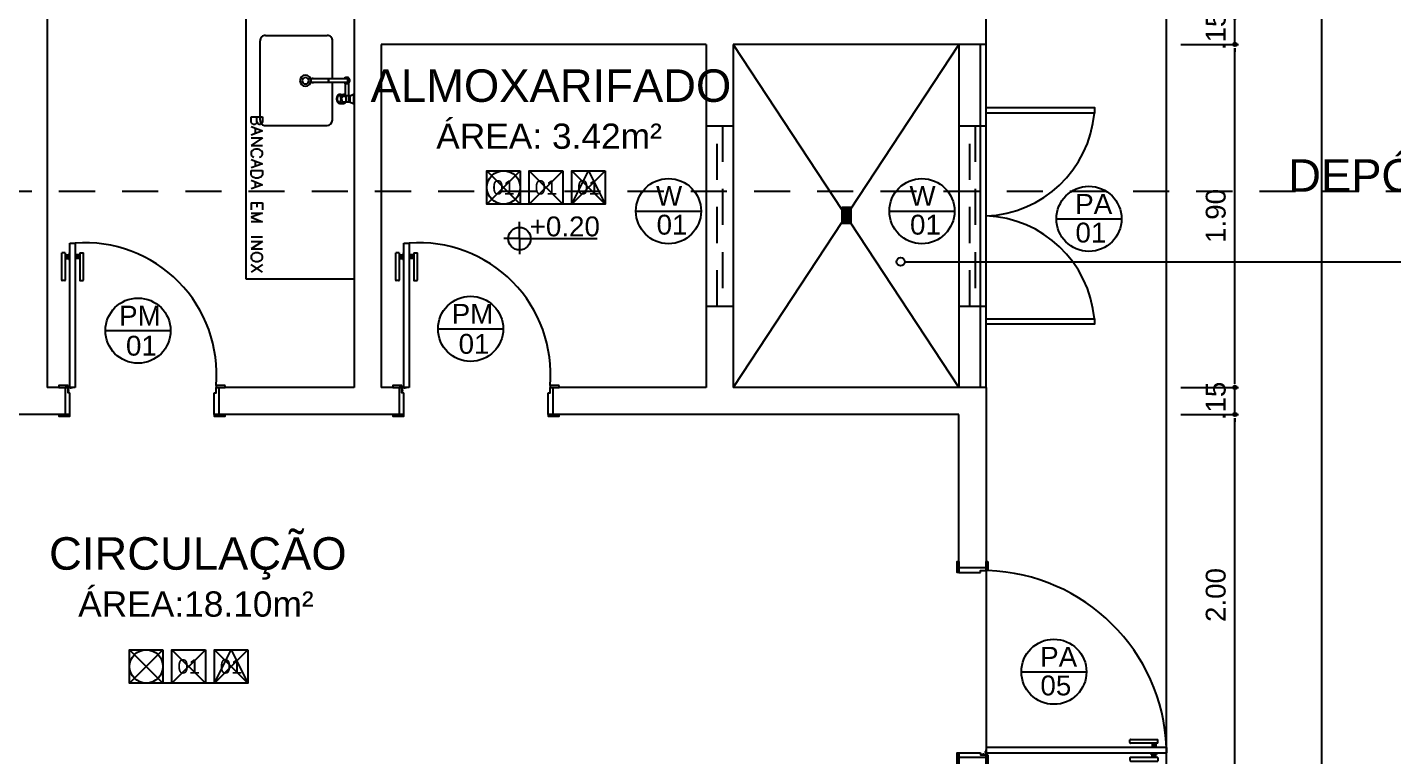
# Model space of a CAD drawing. Header units: millimetres. Extents: x 2125 to 3408, y 1171 to 1686.
# Drawn here: x 2456.1 to 2463.66, y 1448.91 to 1452.95 of the extents above; entities that cross this region are included whole.
import ezdxf
from ezdxf.enums import TextEntityAlignment as Align

# ---------------------------------------------------------------- set-up
doc = ezdxf.new("R2010")
doc.units = ezdxf.units.MM
doc.linetypes.add('CONTORNO_QUADRO_T', pattern=[0.35, 0.2, -0.15])
for name, color, linetype in [('APCOZ', 7, 'Continuous'), ('APCOZ-I', 251, 'Continuous'), ('at_Entity', 7, 'Continuous'), ('CALÇADA', 252, 'Continuous'), ('cotas', 7, 'Continuous'), ('ESQUADRIA', 3, 'Continuous'), ('ESQUADRIAS', 7, 'Continuous'), ('Esquadrias portas', 7, 'Continuous'), ('Esquadrias_Portas', 2, 'Continuous'), ('JANELA2', 1, 'Continuous'), ('Layout_Equipamentos', 7, 'Continuous'), ('linha de corte', 1, 'Continuous'), ('PAREDE', 4, 'Continuous'), ('soleira piso', 7, 'Continuous'), ('TEXTO01', 7, 'Continuous'), ('TEXTO02', 3, 'Continuous'), ('TEXTO03', 2, 'Continuous'), ('TEXTO_ESP_FORRO', 62, 'Continuous'), ('TEXTO_ESP_PAREDES', 10, 'Continuous'), ('TEXTO_ESP_PISO', 150, 'Continuous'), ('VIDRO', 7, 'Continuous')]:
    doc.layers.add(name, color=color, linetype=linetype)
doc.styles.add('ARIAL', font='sanss___.ttf')
doc.styles.add('ROMANS', font='arial.ttf')
doc.styles.add('TEXTO1', font='swissko.ttf', dxfattribs={"width": 0.6, "height": 0.1})
doc.dimstyles.new('ESCALA75', dxfattribs={"dimtxt": 0.11, "dimasz": 0.02, "dimexe": 0.02, "dimexo": 0.04, "dimgap": 0.05, "dimtad": 1, "dimzin": 4, "dimdsep": 46, "dimtxsty": 'ROMANS', "dimblk1": 'PPC', "dimblk2": 'PPC', "dimsah": 1, "dimcen": 0.02, "dimclrd": 7, "dimclre": 7, "dimclrt": 3, "dimazin": 1, "dimtfac": 1, "dimtix": 1, "dimtmove": 0, "dimatfit": 3, "dimldrblk": 'PPC', "dimfxl": 0, "dimtolj": 1, "dimtzin": 12, "dimarcsym": 0})

# ---------------------------------------------------------------- blocks, each defined once
blk = doc.blocks.new('P80_02')
at = {"layer": 'ESQUADRIAS', "color": 2}
for p, q in [((0.025, 0.075), (0.025, 0.875)), ((0.025, 0.875), (0.055, 0.875)), ((0.055, 0.875), (0.055, 0.075)), ((0.055, 0.075), (0.025, 0.075))]:
    blk.add_line(p, q, dxfattribs=at)
at = {"layer": 'ESQUADRIAS', "color": 3, "linetype": 'Continuous'}
for p, q in [((-0.02, 0.6698), (-0.02, 0.8215)), ((0, 0.8215), (0, 0.6698)), ((0.023, 0.78), (0.023, 0.82)), ((0.057, 0.78), (0.057, 0.82)), ((0.08, 0.8215), (0.08, 0.6698)), ((0.1, 0.6698), (0.1, 0.8215)), ((-0.0035, 0.6668), (-0.0175, 0.6668)), ((0.0835, 0.6668), (0.0975, 0.6668))]:
    blk.add_line(p, q, dxfattribs=at)
at = {"layer": 'ESQUADRIAS', "color": 3}
for p, q in [((0, 0.8215), (-0.02, 0.8215)), ((0, 0.81), (0.023, 0.81)), ((0, 0.8), (0.023, 0.8)), ((0, 0.79), (0.023, 0.79)), ((0.023, 0.82), (0.025, 0.82)), ((0.023, 0.78), (0.025, 0.78)), ((0.057, 0.82), (0.055, 0.82)), ((0.057, 0.78), (0.055, 0.78)), ((0.08, 0.81), (0.057, 0.81)), ((0.08, 0.8), (0.057, 0.8)), ((0.08, 0.79), (0.057, 0.79)), ((0.08, 0.8215), (0.1, 0.8215))]:
    blk.add_line(p, q, dxfattribs=at)
at = {"layer": 'ESQUADRIAS'}
for p, q in [((0.0165, 0.0585), (0.0165, 0.0615)), ((0.0315, 0.0735), (0.0285, 0.0735))]:
    blk.add_line(p, q, dxfattribs=at)
at = {"layer": 'ESQUADRIAS', "color": 3}
for points in [[(0.015, 0.085), (-0.035, 0.085), (-0.035, 0.075), (0.015, 0.075)], [(0.885, 0.085), (0.835, 0.085), (0.835, 0.075), (0.885, 0.075)], [(0.025, -0.075), (0, -0.075), (-0.035, -0.075), (-0.035, -0.085), (0.025, -0.085)], [(0.885, -0.075), (0.825, -0.075), (0.825, -0.085), (0.885, -0.085)]]:
    blk.add_lwpolyline(points, close=True, dxfattribs=at)
at = {"layer": 'ESQUADRIAS', "color": 2}
for points in [[(0.025, 0.045), (0.015, 0.045), (0.015, 0.075), (0, 0.075), (0, -0.075), (0.025, -0.075)], [(0.825, 0.045), (0.835, 0.045), (0.835, 0.075), (0.85, 0.075), (0.85, -0.075), (0.825, -0.075)]]:
    blk.add_lwpolyline(points, close=True, dxfattribs=at)
at = {"layer": 'ESQUADRIAS', "color": 1}
for points in [[(0.016, 0.0705, -0.236068), (0.015, 0.0725), (0.015, 0.07), (0.015, 0.05), (0.016, 0.05)], [(0.0195, 0.074, 0.236068), (0.0175, 0.075), (0.02, 0.075), (0.04, 0.075), (0.04, 0.074)]]:
    blk.add_lwpolyline(points, format="xyb", close=True, dxfattribs=at)
at = {"layer": 'ESQUADRIAS'}
for points in [[(0.0173, 0.0625), (0.0165, 0.0615), (0.016, 0.0615)], [(0.0173, 0.0575), (0.0165, 0.0585), (0.016, 0.0585)], [(0.0173, 0.0596), (0.0175, 0.0596), (0.0175, 0.0575), (0.0173, 0.0575), (0.0173, 0.0625), (0.0175, 0.0625), (0.0175, 0.0604), (0.0173, 0.0604)], [(0.0275, 0.0727), (0.0285, 0.0735), (0.0285, 0.074)], [(0.0304, 0.0727), (0.0304, 0.0725), (0.0325, 0.0725), (0.0325, 0.0727), (0.0275, 0.0727), (0.0275, 0.0725), (0.0296, 0.0725), (0.0296, 0.0727)], [(0.0325, 0.0727), (0.0315, 0.0735), (0.0315, 0.074)]]:
    blk.add_lwpolyline(points, dxfattribs=at)
at = {"layer": 'ESQUADRIAS', "color": 1}
blk.add_circle((0.0175, 0.0725), 0.0025, dxfattribs=at)
at = {"layer": 'ESQUADRIAS'}
blk.add_arc((0.1085, 0.1477), 0.7292, 355.06362, 94.20651, dxfattribs=at)
at = {"layer": 'ESQUADRIAS', "color": 3, "linetype": 'Continuous'}
for centre, start, end in [((-0.017, 0.6698), 180, 260.53768), ((-0.003, 0.6698), 260.53768, 360), ((0.083, 0.6698), 180, 279.46232), ((0.097, 0.6698), 279.46232, 0)]:
    blk.add_arc(centre, 0.003, start, end, dxfattribs=at)
blk = doc.blocks.new('new block2')
at = {"layer": 'ESQUADRIAS', "color": 2}
for p, q in [((-0.09, 1.16), (-0.09, 0.16)), ((-0.09, 1.16), (-0.06, 1.16)), ((-0.06, 0.16), (-0.06, 1.16)), ((-0.09, 0.16), (-0.06, 0.16))]:
    blk.add_line(p, q, dxfattribs=at)
at = {"layer": 'ESQUADRIAS', "color": 3, "linetype": 'Continuous'}
for p, q in [((-0.135, 0.9598), (-0.135, 1.1115)), ((-0.115, 1.1115), (-0.115, 0.9598)), ((-0.092, 1.07), (-0.092, 1.11)), ((-0.058, 1.07), (-0.058, 1.11)), ((-0.035, 1.1115), (-0.035, 0.9598)), ((-0.015, 0.9598), (-0.015, 1.1115)), ((-0.1185, 0.9568), (-0.1325, 0.9568)), ((-0.0315, 0.9568), (-0.0175, 0.9568))]:
    blk.add_line(p, q, dxfattribs=at)
at = {"layer": 'ESQUADRIAS', "color": 3}
for p, q in [((-0.115, 1.1115), (-0.135, 1.1115)), ((-0.115, 1.1), (-0.092, 1.1)), ((-0.115, 1.09), (-0.092, 1.09)), ((-0.115, 1.08), (-0.092, 1.08)), ((-0.092, 1.11), (-0.09, 1.11)), ((-0.092, 1.07), (-0.09, 1.07)), ((-0.058, 1.11), (-0.06, 1.11)), ((-0.058, 1.07), (-0.06, 1.07)), ((-0.035, 1.1), (-0.058, 1.1)), ((-0.035, 1.09), (-0.058, 1.09)), ((-0.035, 1.08), (-0.058, 1.08)), ((-0.035, 1.1115), (-0.015, 1.1115))]:
    blk.add_line(p, q, dxfattribs=at)
at = {"layer": 'ESQUADRIAS'}
for p, q in [((-0.0665, 0.1585), (-0.0635, 0.1585)), ((-0.0515, 0.1435), (-0.0515, 0.1465))]:
    blk.add_line(p, q, dxfattribs=at)
at = {"layer": 'ESQUADRIAS', "color": 3}
for points in [[(-1.12, 0.17), (-1.07, 0.17), (-1.07, 0.16), (-1.12, 0.16)], [(-0.05, 0.17), (0, 0.17), (0, 0.16), (-0.05, 0.16)], [(-1.12, 0.01), (-1.06, 0.01), (-1.06, 0), (-1.12, 0)], [(-0.06, 0.01), (-0.035, 0.01), (0, 0.01), (0, 0), (-0.06, 0)]]:
    blk.add_lwpolyline(points, close=True, dxfattribs=at)
at = {"layer": 'ESQUADRIAS', "color": 2}
for points in [[(-1.06, 0.13), (-1.07, 0.13), (-1.07, 0.16), (-1.085, 0.16), (-1.085, 0.01), (-1.06, 0.01)], [(-0.06, 0.13), (-0.05, 0.13), (-0.05, 0.16), (-0.035, 0.16), (-0.035, 0.01), (-0.06, 0.01)]]:
    blk.add_lwpolyline(points, close=True, dxfattribs=at)
at = {"layer": 'ESQUADRIAS', "color": 1}
for points in [[(-0.0545, 0.159, -0.236068), (-0.0525, 0.16), (-0.055, 0.16), (-0.075, 0.16), (-0.075, 0.159)], [(-0.051, 0.1555, 0.236068), (-0.05, 0.1575), (-0.05, 0.155), (-0.05, 0.135), (-0.051, 0.135)]]:
    blk.add_lwpolyline(points, format="xyb", close=True, dxfattribs=at)
at = {"layer": 'ESQUADRIAS'}
for points in [[(-0.0675, 0.1577), (-0.0665, 0.1585), (-0.0665, 0.159)], [(-0.0654, 0.1577), (-0.0654, 0.1575), (-0.0675, 0.1575), (-0.0675, 0.1577), (-0.0625, 0.1577), (-0.0625, 0.1575), (-0.0646, 0.1575), (-0.0646, 0.1577)], [(-0.0625, 0.1577), (-0.0635, 0.1585), (-0.0635, 0.159)], [(-0.0523, 0.1446), (-0.0525, 0.1446), (-0.0525, 0.1425), (-0.0523, 0.1425), (-0.0523, 0.1475), (-0.0525, 0.1475), (-0.0525, 0.1454), (-0.0523, 0.1454)], [(-0.0523, 0.1475), (-0.0515, 0.1465), (-0.051, 0.1465)], [(-0.0523, 0.1425), (-0.0515, 0.1435), (-0.051, 0.1435)]]:
    blk.add_lwpolyline(points, dxfattribs=at)
at = {"layer": 'ESQUADRIAS', "color": 1}
blk.add_circle((-0.0525, 0.1575), 0.0025, dxfattribs=at)
at = {"layer": 'ESQUADRIAS', "color": 3, "linetype": 'Continuous'}
for centre, start, end in [((-0.132, 0.9598), 180, 260.53768), ((-0.118, 0.9598), 260.53768, 360), ((-0.032, 0.9598), 180, 279.46232), ((-0.018, 0.9598), 279.46232, 0)]:
    blk.add_arc(centre, 0.003, start, end, dxfattribs=at)
at = {"layer": 'Esquadrias portas'}
blk.add_arc((-0.0469, 0.1373), 1.0236, 92.41211, 178.17437, dxfattribs=at)
blk = doc.blocks.new('new block20')
at = {"layer": 'at_Entity', "color": 0}
for p, q in [((0.0265, 0.0476), (-0.0243, 0.0476)), ((-0.0243, 0.0476), (-0.0243, -0.0391)), ((0.0265, 0.0391), (-0.0243, 0.0391)), ((0.0265, 0.0307), (-0.0243, 0.0307)), ((0.0265, 0.0201), (-0.0243, 0.0201)), ((0.0265, 0.0095), (-0.0243, 0.0095)), ((0.0265, 0.0011), (-0.0243, 0.0011)), ((0.0265, 0.0476), (0.0265, -0.0391)), ((0.0265, -0.0095), (-0.0243, -0.0095)), ((0.0265, -0.0201), (-0.0243, -0.0201)), ((0.0265, -0.0307), (-0.0243, -0.0307)), ((-0.0243, -0.0391), (0.0265, -0.0391))]:
    blk.add_line(p, q, dxfattribs=at)
blk = doc.blocks.new('Esp_Pis_Par_For_Esc100')
at = {"layer": 'DEFPOINTS'}
for p, q in [((0, 0.37), (0.37, 0)), ((0.37, 0.37), (0, 0)), ((0.47, 0.37), (0.84, 0)), ((0.84, 0.37), (0.47, 0)), ((0.94, 0.37), (1.31, 0)), ((1.31, 0.37), (0.94, 0)), ((0.47, 0), (0.37, 0)), ((0.94, 0), (0.84, 0))]:
    blk.add_line(p, q, dxfattribs=at)
for points in [[(0.37, 0.37), (0.37, 0), (0, 0), (0, 0.37)], [(1.31, 0.37), (1.31, 0), (0.94, 0), (0.94, 0.37)]]:
    blk.add_lwpolyline(points, close=True, dxfattribs=at)
at = {"layer": 'TEXTO_ESP_FORRO'}
blk.add_lwpolyline([(0.94, 0), (1.125, 0.37), (1.31, 0)], close=True, dxfattribs=at)
at = {"layer": 'TEXTO_ESP_PAREDES'}
blk.add_lwpolyline([(0.84, 0.37), (0.84, 0), (0.47, 0), (0.47, 0.37)], close=True, dxfattribs=at)
at = {"layer": 'TEXTO_ESP_PISO'}
blk.add_circle((0.185, 0.185), 0.185, dxfattribs=at)
at = {"layer": 'TEXTO_ESP_FORRO', "color": 3, "linetype": 'ByBlock', "style": 'ARIAL', "text_generation_flag": 6}
blk.add_attdef('FOR', text='', height=0.16, rotation=180, dxfattribs=at).set_placement((1.125, 0.185), align=Align.MIDDLE_CENTER)
at = {"layer": 'TEXTO_ESP_PAREDES', "color": 3, "linetype": 'ByBlock', "ltscale": 0.0001, "style": 'ARIAL', "text_generation_flag": 6}
blk.add_attdef('PAR', text='', height=0.16, rotation=180, dxfattribs=at).set_placement((0.655, 0.185), align=Align.MIDDLE_CENTER)
at = {"layer": 'TEXTO_ESP_PISO', "color": 3, "linetype": 'ByBlock', "style": 'ARIAL', "text_generation_flag": 6}
blk.add_attdef('PIS', text='', height=0.16, rotation=180, dxfattribs=at).set_placement((0.185, 0.185), align=Align.MIDDLE_CENTER)
blk = doc.blocks.new('PPC')
at = {"color": 2}
blk.add_circle((0, 0), 0.5, dxfattribs=at)
blk = doc.blocks.new('*D946')
at = {"layer": 'cotas', "color": 7, "lineweight": -2, "transparency": 16777216}
for p, q in [((2462.4869, 1450.8006), (2462.8069, 1450.8006)), ((2462.7869, 1448.8206), (2462.7869, 1450.7806)), ((2462.4869, 1448.8006), (2462.8069, 1448.8006))]:
    blk.add_line(p, q, dxfattribs=at)
at = {"layer": 'DEFPOINTS', "color": 0, "transparency": 16777216}
for p in [(2461.2579, 1450.8006), (2462.7869, 1450.8006), (2461.2579, 1448.8006)]:
    blk.add_point(p, dxfattribs=at)
at = {"layer": 'cotas', "color": 7, "lineweight": -2, "transparency": 16777216, "xscale": 0.02, "yscale": 0.02, "zscale": 0.02}
for p, rotation in [((2462.7869, 1450.8006), 90), ((2462.7869, 1448.8006), 270)]:
    blk.add_blockref('PPC', p, dxfattribs=dict(at, rotation=rotation))
at = {"layer": 'cotas', "color": 3, "transparency": 16777216, "insert": (2462.6808, 1449.8006), "char_height": 0.11, "attachment_point": 5, "rotation": 90, "style": 'ROMANS'}
blk.add_mtext('\\A1;2.00', dxfattribs=at)
blk = doc.blocks.new('*D947')
at = {"layer": 'cotas', "color": 7, "lineweight": -2, "transparency": 16777216}
for p, q in [((2462.7869, 1450.9706), (2462.7869, 1450.9906)), ((2462.4869, 1450.9506), (2462.8069, 1450.9506)), ((2462.7869, 1450.8006), (2462.7869, 1450.9506)), ((2462.4869, 1450.8006), (2462.8069, 1450.8006)), ((2462.7869, 1450.7806), (2462.7869, 1450.7606))]:
    blk.add_line(p, q, dxfattribs=at)
at = {"layer": 'DEFPOINTS', "color": 0, "transparency": 16777216}
for p in [(2461.2579, 1450.9506), (2462.7869, 1450.9506), (2461.2579, 1450.8006)]:
    blk.add_point(p, dxfattribs=at)
at = {"layer": 'cotas', "color": 7, "lineweight": -2, "transparency": 16777216, "xscale": 0.02, "yscale": 0.02, "zscale": 0.02}
for p, rotation in [((2462.7869, 1450.9506), 270), ((2462.7869, 1450.8006), 90)]:
    blk.add_blockref('PPC', p, dxfattribs=dict(at, rotation=rotation))
at = {"layer": 'cotas', "color": 3, "transparency": 16777216, "insert": (2462.6808, 1450.8756), "char_height": 0.11, "attachment_point": 5, "rotation": 90, "style": 'ROMANS'}
blk.add_mtext('\\A1;.15', dxfattribs=at)
blk = doc.blocks.new('*D948')
at = {"layer": 'cotas', "color": 7, "lineweight": -2, "transparency": 16777216}
for p, q in [((2462.4869, 1452.8506), (2462.8069, 1452.8506)), ((2462.7869, 1450.9706), (2462.7869, 1452.8306)), ((2462.4869, 1450.9506), (2462.8069, 1450.9506))]:
    blk.add_line(p, q, dxfattribs=at)
at = {"layer": 'DEFPOINTS', "color": 0, "transparency": 16777216}
for p in [(2461.2579, 1452.8506), (2462.7869, 1452.8506), (2461.2579, 1450.9506)]:
    blk.add_point(p, dxfattribs=at)
at = {"layer": 'cotas', "color": 7, "lineweight": -2, "transparency": 16777216, "xscale": 0.02, "yscale": 0.02, "zscale": 0.02}
for p, rotation in [((2462.7869, 1452.8506), 90), ((2462.7869, 1450.9506), 270)]:
    blk.add_blockref('PPC', p, dxfattribs=dict(at, rotation=rotation))
at = {"layer": 'cotas', "color": 3, "transparency": 16777216, "insert": (2462.6808, 1451.9006), "char_height": 0.11, "attachment_point": 5, "rotation": 90, "style": 'ROMANS'}
blk.add_mtext('\\A1;1.90', dxfattribs=at)
blk = doc.blocks.new('*D949')
at = {"layer": 'cotas', "color": 7, "lineweight": -2, "transparency": 16777216}
for p, q in [((2462.7869, 1453.0206), (2462.7869, 1453.0406)), ((2462.4869, 1453.0006), (2462.8069, 1453.0006)), ((2462.7869, 1452.8506), (2462.7869, 1453.0006)), ((2462.4869, 1452.8506), (2462.8069, 1452.8506)), ((2462.7869, 1452.8306), (2462.7869, 1452.8106))]:
    blk.add_line(p, q, dxfattribs=at)
at = {"layer": 'DEFPOINTS', "color": 0, "transparency": 16777216}
for p in [(2461.2579, 1453.0006), (2462.7869, 1453.0006), (2461.2579, 1452.8506)]:
    blk.add_point(p, dxfattribs=at)
at = {"layer": 'cotas', "color": 7, "lineweight": -2, "transparency": 16777216, "xscale": 0.02, "yscale": 0.02, "zscale": 0.02}
for p, rotation in [((2462.7869, 1453.0006), 270), ((2462.7869, 1452.8506), 90)]:
    blk.add_blockref('PPC', p, dxfattribs=dict(at, rotation=rotation))
at = {"layer": 'cotas', "color": 3, "transparency": 16777216, "insert": (2462.6808, 1452.9256), "char_height": 0.11, "attachment_point": 5, "rotation": 90, "style": 'ROMANS'}
blk.add_mtext('\\A1;.15', dxfattribs=at)
blk = doc.blocks.new('*D899')
at = {"layer": 'cotas', "color": 7, "lineweight": -2, "transparency": 16777216}
for p, q in [((2462.9687, 1454.6006), (2463.2887, 1454.6006)), ((2463.2687, 1439.2206), (2463.2687, 1454.5806)), ((2462.9687, 1439.2006), (2463.2887, 1439.2006))]:
    blk.add_line(p, q, dxfattribs=at)
at = {"layer": 'DEFPOINTS', "color": 0, "transparency": 16777216}
for p in [(2461.5004, 1454.6006), (2463.2687, 1454.6006), (2461.5004, 1439.2006)]:
    blk.add_point(p, dxfattribs=at)
at = {"layer": 'cotas', "color": 7, "lineweight": -2, "transparency": 16777216, "xscale": 0.02, "yscale": 0.02, "zscale": 0.02}
for p, rotation in [((2463.2687, 1454.6006), 90), ((2463.2687, 1439.2006), 270)]:
    blk.add_blockref('PPC', p, dxfattribs=dict(at, rotation=rotation))
at = {"layer": 'cotas', "color": 3, "transparency": 16777216, "insert": (2463.1626, 1446.9006), "char_height": 0.11, "attachment_point": 5, "rotation": 90, "style": 'ROMANS'}
blk.add_mtext('\\A1;15.40', dxfattribs=at)
blk = doc.blocks.new('new block4')
at = {"layer": 'TEXTO01'}
h = blk.add_hatch(dxfattribs=at)
h.set_pattern_fill('ANGLE', color=256)
h.set_pattern_definition([(0, (-2260.456, -913.906), (0, 6.985), [5.08, -1.905]), (90, (-2260.456, -913.906), (-6.985, 4e-16), [5.08, -1.905])])
h.paths.add_polyline_path([(0, 0), (0, -0.0624, 0.414214), (0.0624, 0)])
h.paths.add_polyline_path([(0, 0), (0, 0.0624, 0.414214), (-0.0624, 0)])
for q in [(0, 0.093), (-0.0862, 0), (0.4292, 0), (0, -0.0852)]:
    blk.add_line((0, 0), q, dxfattribs=at)
blk.add_circle((0, 0), 0.0624, dxfattribs=at)

msp = doc.modelspace()

# ---------------------------------------------------------------- hatches: boundary and pattern name
at = {"layer": 'TEXTO01'}
h = msp.add_hatch(dxfattribs=at)
h.set_pattern_fill('ANGLE', color=256)
h.set_pattern_definition([(0, (175.777, 569.041), (0, 6.985), [5.08, -1.905]), (90, (175.777, 569.041), (-6.985, 4e-16), [5.08, -1.905])])
h.paths.add_polyline_path([(2460.9576, 1451.6467, 1), (2460.9119, 1451.6467, 1)])

# ---------------------------------------------------------------- linework, layer by layer
at = {"layer": 'APCOZ'}
for p, q in [((2457.8531, 1452.6607), (2457.6821, 1452.6607)), ((2457.8531, 1452.6407), (2457.6821, 1452.6407)), ((2457.8281, 1452.5742), (2457.8497, 1452.5742)), ((2457.8572, 1452.6366), (2457.8572, 1452.5718)), ((2457.8772, 1452.6366), (2457.8772, 1452.5668)), ((2457.8863, 1452.5668), (2457.9079, 1452.5775)), ((2457.8281, 1452.5242), (2457.8497, 1452.5242)), ((2457.8863, 1452.5316), (2457.8622, 1452.5316)), ((2457.8863, 1452.5668), (2457.8772, 1452.5668)), ((2457.8863, 1452.5316), (2457.9079, 1452.5208))]:
    msp.add_line(p, q, dxfattribs=at)
at = {"layer": 'APCOZ', "linetype": 'Continuous'}
for points in [[(2457.8276, 1452.5742, 0), (2457.8245, 1452.5736, 0), (2457.8214, 1452.5723, 0), (2457.8186, 1452.5702, 0), (2457.8161, 1452.5674, 0), (2457.8139, 1452.564, 0), (2457.8123, 1452.5601, 0), (2457.8111, 1452.5559, 0), (2457.8106, 1452.5514, 0), (2457.8106, 1452.5469, 0), (2457.8111, 1452.5424, 0), (2457.8123, 1452.5382, 0), (2457.8139, 1452.5343, 0), (2457.8161, 1452.5309, 0), (2457.8186, 1452.5281, 0), (2457.8214, 1452.526, 0), (2457.8245, 1452.5247, 0), (2457.8276, 1452.5242, 0)], [(2457.8572, 1452.5718, 0), (2457.8557, 1452.5727, 0), (2457.8543, 1452.5733, 0), (2457.8528, 1452.5738, 0), (2457.8512, 1452.5741, 0), (2457.8497, 1452.5742, 0)], [(2457.8497, 1452.5242, 0), (2457.8525, 1452.5245, 0), (2457.8552, 1452.5254, 0), (2457.8578, 1452.5269, 0), (2457.8601, 1452.529, 0), (2457.8622, 1452.5316, 0)]]:
    msp.add_polyline3d(points, dxfattribs=at)
at = {"layer": 'APCOZ'}
for centre, radius, start, end in [((2457.6772, 1452.6507), 0.0112, 63.72082, 296.27918), ((2457.8672, 1452.6507), 0.0173, 125.4187, 144.58128), ((2457.8672, 1452.6507), 0.0173, 54.5813, 125.4187), ((2457.8672, 1452.6507), 0.0173, 305.4187, 54.5813), ((2457.8672, 1452.6507), 0.0173, 215.41872, 234.5813)]:
    msp.add_arc(centre, radius, start, end, dxfattribs=at)
at = {"layer": 'APCOZ-I'}
for p, q in [((2457.6821, 1452.6607), (2457.6772, 1452.6607)), ((2457.8707, 1452.6607), (2457.8531, 1452.6607)), ((2457.6821, 1452.6407), (2457.6772, 1452.6407)), ((2457.8707, 1452.6407), (2457.8531, 1452.6407)), ((2457.8419, 1452.5648), (2457.8633, 1452.5648)), ((2457.8419, 1452.5335), (2457.8633, 1452.5335)), ((2457.8772, 1452.5668), (2457.8622, 1452.5668)), ((2457.8863, 1452.5316), (2457.8863, 1452.5668))]:
    msp.add_line(p, q, dxfattribs=at)
at = {"layer": 'APCOZ-I', "linetype": 'Continuous'}
for points in [[(2457.8413, 1452.5658, 0), (2457.8391, 1452.5687, 0), (2457.8366, 1452.571, 0), (2457.8339, 1452.5728, 0), (2457.8311, 1452.5738, 0), (2457.8281, 1452.5742, 0)], [(2457.8622, 1452.5668, 0), (2457.8613, 1452.568, 0), (2457.8604, 1452.5691, 0), (2457.8593, 1452.5701, 0), (2457.8583, 1452.571, 0), (2457.8572, 1452.5718, 0)], [(2457.8245, 1452.5297, 0), (2457.8267, 1452.5301, 0), (2457.8287, 1452.5313, 0), (2457.8306, 1452.5332, 0), (2457.8322, 1452.5358, 0), (2457.8336, 1452.5389, 0), (2457.8345, 1452.5424, 0), (2457.8351, 1452.5462, 0), (2457.8352, 1452.5502, 0), (2457.8348, 1452.5541, 0), (2457.8341, 1452.5577, 0), (2457.833, 1452.5611, 0), (2457.8315, 1452.5639, 0), (2457.8297, 1452.5662, 0), (2457.8277, 1452.5677, 0), (2457.8256, 1452.5685, 0), (2457.8234, 1452.5685, 0), (2457.8213, 1452.5677, 0), (2457.8193, 1452.5662, 0), (2457.8175, 1452.5639, 0), (2457.8161, 1452.5611, 0), (2457.8149, 1452.5577, 0), (2457.8142, 1452.5541, 0), (2457.8138, 1452.5502, 0), (2457.8139, 1452.5462, 0), (2457.8145, 1452.5424, 0), (2457.8154, 1452.5389, 0), (2457.8168, 1452.5358, 0), (2457.8184, 1452.5332, 0), (2457.8203, 1452.5313, 0), (2457.8224, 1452.5301, 0), (2457.8245, 1452.5297, 0)], [(2457.8276, 1452.5242, 0), (2457.8307, 1452.5244, 0), (2457.8337, 1452.5255, 0), (2457.8365, 1452.5272, 0), (2457.839, 1452.5296, 0), (2457.8413, 1452.5325, 0)], [(2457.863, 1452.5656, 0), (2457.8629, 1452.5658, 0), (2457.8627, 1452.5661, 0), (2457.8625, 1452.5663, 0), (2457.8624, 1452.5665, 0), (2457.8622, 1452.5668, 0)], [(2457.8622, 1452.5316, 0), (2457.8624, 1452.5318, 0), (2457.8625, 1452.532, 0), (2457.8627, 1452.5323, 0), (2457.8629, 1452.5325, 0), (2457.863, 1452.5327, 0)]]:
    msp.add_polyline3d(points, dxfattribs=at)
at = {"layer": 'APCOZ-I'}
for centre, radius, start, end in [((2457.6772, 1452.6507), 0.01, 90, 270), ((2457.7436, 1452.6507), 0.0233, 334.55551, 25.44449), ((2457.8672, 1452.6507), 0.0126, 232.25181, 127.74819), ((2457.8497, 1452.6507), 0.0233, 334.55551, 25.44449), ((2457.8672, 1452.6507), 0.0173, 234.5813, 305.4187), ((2458.183, 1452.5492), 0.2786, 174.37523, 185.62477), ((2457.8715, 1452.5492), 0.0335, 153.97489, 206.02511), ((2457.8396, 1452.5647), 0.002, 333.97489, 32.15591), ((2457.8396, 1452.5336), 0.002, 327.84409, 26.02511), ((2457.9161, 1452.5492), 0.0549, 164.31395, 195.68605), ((2457.8613, 1452.5645), 0.002, 344.31395, 31.56748), ((2457.8613, 1452.5338), 0.002, 328.43251, 15.68606), ((2457.9574, 1452.5492), 0.0816, 167.53823, 192.46177)]:
    msp.add_arc(centre, radius, start, end, dxfattribs=at)
at = {"layer": 'at_Entity', "color": 0}
for p, q in [((2457.309, 1451.5506), (2457.309, 1453.7506)), ((2457.417, 1452.9006), (2457.7576, 1452.9006)), ((2457.3873, 1452.4308), (2457.3873, 1452.8709)), ((2457.7873, 1452.6607), (2457.7873, 1452.8709)), ((2457.7873, 1452.4308), (2457.7873, 1452.6407)), ((2457.3379, 1452.4227), (2457.3379, 1452.4502)), ((2457.3379, 1452.4502), (2457.3993, 1452.4502)), ((2457.34, 1452.4142), (2457.3379, 1452.4227)), ((2457.3696, 1452.4227), (2457.3675, 1452.4142)), ((2457.3696, 1452.4227), (2457.3696, 1452.4502)), ((2457.3739, 1452.4142), (2457.3696, 1452.4227)), ((2457.3993, 1452.4227), (2457.3971, 1452.4142)), ((2457.3993, 1452.4502), (2457.3993, 1452.4227)), ((2457.3379, 1452.3952), (2457.3993, 1452.3719)), ((2457.3993, 1452.3719), (2457.3379, 1452.3486)), ((2457.3442, 1452.41), (2457.34, 1452.4142)), ((2457.3485, 1452.4079), (2457.3442, 1452.41)), ((2457.359, 1452.4079), (2457.3485, 1452.4079)), ((2457.3633, 1452.41), (2457.359, 1452.4079)), ((2457.359, 1452.3867), (2457.359, 1452.3571)), ((2457.3675, 1452.4142), (2457.3633, 1452.41)), ((2457.376, 1452.41), (2457.3739, 1452.4142)), ((2457.3823, 1452.4079), (2457.376, 1452.41)), ((2457.3887, 1452.4079), (2457.3823, 1452.4079)), ((2457.3929, 1452.41), (2457.3887, 1452.4079)), ((2457.3971, 1452.4142), (2457.3929, 1452.41)), ((2457.417, 1452.4012), (2457.7576, 1452.4012)), ((2457.3379, 1452.3338), (2457.3993, 1452.3338)), ((2457.3993, 1452.3338), (2457.3379, 1452.2915)), ((2457.3379, 1452.2915), (2457.3993, 1452.2915)), ((2457.3612, 1452.2703), (2457.3527, 1452.2682)), ((2457.376, 1452.2703), (2457.3612, 1452.2703)), ((2457.3844, 1452.2682), (2457.376, 1452.2703)), ((2457.34, 1452.2598), (2457.3379, 1452.2534)), ((2457.3379, 1452.2534), (2457.3379, 1452.2407)), ((2457.3379, 1452.2407), (2457.34, 1452.2344)), ((2457.3379, 1452.2132), (2457.3993, 1452.1899)), ((2457.3464, 1452.264), (2457.34, 1452.2598)), ((2457.34, 1452.2344), (2457.3464, 1452.228)), ((2457.3527, 1452.2682), (2457.3464, 1452.264)), ((2457.3464, 1452.228), (2457.3527, 1452.2259)), ((2457.359, 1452.2047), (2457.359, 1452.1751)), ((2457.3908, 1452.264), (2457.3844, 1452.2682)), ((2457.3844, 1452.2259), (2457.3908, 1452.228)), ((2457.3971, 1452.2598), (2457.3908, 1452.264)), ((2457.3908, 1452.228), (2457.3971, 1452.2344)), ((2457.3993, 1452.2534), (2457.3971, 1452.2598)), ((2457.3971, 1452.2344), (2457.3993, 1452.2407)), ((2457.3993, 1452.2407), (2457.3993, 1452.2534)), ((2457.3993, 1452.1899), (2457.3379, 1452.1666)), ((2457.3379, 1452.1518), (2457.3993, 1452.1518)), ((2457.3379, 1452.1307), (2457.3379, 1452.1518)), ((2457.34, 1452.1222), (2457.3379, 1452.1307)), ((2457.3464, 1452.1159), (2457.34, 1452.1222)), ((2457.3971, 1452.1222), (2457.3908, 1452.1159)), ((2457.3993, 1452.1307), (2457.3971, 1452.1222)), ((2457.3993, 1452.1518), (2457.3993, 1452.1307)), ((2457.3379, 1452.0989), (2457.3993, 1452.0735)), ((2457.3993, 1452.0735), (2457.3379, 1452.0503)), ((2457.3527, 1452.1137), (2457.3464, 1452.1159)), ((2457.3612, 1452.1095), (2457.3527, 1452.1137)), ((2457.359, 1452.0883), (2457.359, 1452.0587)), ((2457.376, 1452.1095), (2457.3612, 1452.1095)), ((2457.3844, 1452.1137), (2457.376, 1452.1095)), ((2457.3908, 1452.1159), (2457.3844, 1452.1137)), ((2457.3379, 1451.9741), (2457.3993, 1451.9741)), ((2457.3379, 1451.9741), (2457.3379, 1451.9339)), ((2457.3696, 1451.9741), (2457.3696, 1451.9487)), ((2457.3993, 1451.9741), (2457.3993, 1451.9339)), ((2457.3379, 1451.9169), (2457.3993, 1451.9169)), ((2457.3993, 1451.9169), (2457.3379, 1451.8937)), ((2457.3379, 1451.8937), (2457.3993, 1451.8683)), ((2457.3993, 1451.8683), (2457.3379, 1451.8683)), ((2457.3993, 1451.7836), (2457.3379, 1451.7836)), ((2457.3379, 1451.7582), (2457.3993, 1451.7582)), ((2457.3993, 1451.7582), (2457.3379, 1451.718)), ((2457.3379, 1451.718), (2457.3993, 1451.718)), ((2457.34, 1451.6842), (2457.3379, 1451.6778)), ((2457.3379, 1451.6778), (2457.3379, 1451.6672)), ((2457.3379, 1451.6672), (2457.34, 1451.6609)), ((2457.3464, 1451.6905), (2457.34, 1451.6842)), ((2457.3527, 1451.6926), (2457.3464, 1451.6905)), ((2457.3612, 1451.6969), (2457.3527, 1451.6926)), ((2457.376, 1451.6969), (2457.3612, 1451.6969)), ((2457.3844, 1451.6926), (2457.376, 1451.6969)), ((2457.3908, 1451.6905), (2457.3844, 1451.6926)), ((2457.3971, 1451.6842), (2457.3908, 1451.6905)), ((2457.3993, 1451.6778), (2457.3971, 1451.6842)), ((2457.3971, 1451.6609), (2457.3993, 1451.6672)), ((2457.3993, 1451.6672), (2457.3993, 1451.6778)), ((2457.3993, 1451.6313), (2457.3379, 1451.589)), ((2457.3993, 1451.589), (2457.3379, 1451.6313)), ((2457.34, 1451.6609), (2457.3464, 1451.6546)), ((2457.3464, 1451.6546), (2457.3527, 1451.6524)), ((2457.3527, 1451.6524), (2457.3612, 1451.6482)), ((2457.3612, 1451.6482), (2457.376, 1451.6482)), ((2457.376, 1451.6482), (2457.3844, 1451.6524)), ((2457.3844, 1451.6524), (2457.3908, 1451.6546)), ((2457.3908, 1451.6546), (2457.3971, 1451.6609)), ((2457.9079, 1451.5506), (2457.309, 1451.5506))]:
    msp.add_line(p, q, dxfattribs=at)
for centre, radius, start, end in [((2457.4162, 1452.8717), 0.0289, 88.51608, 181.48392), ((2457.76, 1452.8733), 0.0273, 354.97241, 95.02759), ((2457.6381, 1452.6498), 0.0307, 90, 180), ((2457.6381, 1452.6498), 0.0307, 180, 270), ((2457.6381, 1452.6498), 0.018, 90, 180), ((2457.6381, 1452.6498), 0.018, 180, 270), ((2457.6381, 1452.6498), 0.0307, 360, 90), ((2457.6381, 1452.6498), 0.018, 360, 90), ((2457.6381, 1452.6498), 0.018, 270, 0), ((2457.6381, 1452.6498), 0.0307, 270, 0), ((2457.4162, 1452.43), 0.0289, 178.51591, 271.48409), ((2457.7566, 1452.4318), 0.0307, 270, 0)]:
    msp.add_arc(centre, radius, start, end, dxfattribs=at)
at = {"layer": 'CALÇADA'}
msp.add_line((2462.4079, 1438.0006), (2462.4079, 1455.6006), dxfattribs=at)
at = {"layer": 'ESQUADRIA', "linetype": 'CONTORNO_QUADRO_T'}
for p, q in [((2459.9179, 1451.4006), (2459.9179, 1452.4006)), ((2459.9479, 1452.4006), (2459.9479, 1451.4006)), ((2461.3179, 1451.4006), (2461.3179, 1452.4006)), ((2461.3479, 1452.4006), (2461.3479, 1451.4006))]:
    msp.add_line(p, q, dxfattribs=at)
at = {"layer": 'Esquadrias portas'}
for centre, start, end in [((2461.3852, 1452.5252), 272.07786, 354.98454), ((2461.3852, 1451.2759), 5.01546, 87.92214)]:
    msp.add_arc(centre, 0.6251, start, end, dxfattribs=at)
at = {"layer": 'Esquadrias_Portas'}
for points in [[(2461.4079, 1452.5006), (2462.0079, 1452.5006), (2462.0079, 1452.4706), (2461.4079, 1452.4706), (2461.4079, 1452.5006)], [(2461.4079, 1451.3306), (2462.0079, 1451.3306), (2462.0079, 1451.3006), (2461.4079, 1451.3006), (2461.4079, 1451.3306)]]:
    msp.add_lwpolyline(points, dxfattribs=at)
at = {"layer": 'JANELA2'}
for p, q in [((2459.8579, 1452.4006), (2460.0079, 1452.4006)), ((2461.2579, 1452.4006), (2461.4079, 1452.4006)), ((2459.8579, 1451.4006), (2460.0079, 1451.4006)), ((2461.2579, 1451.4006), (2461.4079, 1451.4006))]:
    msp.add_line(p, q, dxfattribs=at)
at = {"layer": 'Layout_Equipamentos'}
for p, q in [((2460.0079, 1452.8506), (2461.2579, 1450.9506)), ((2461.2579, 1452.8506), (2460.0079, 1450.9506))]:
    msp.add_line(p, q, dxfattribs=at)
at = {"layer": 'linha de corte', "linetype": 'CONTORNO_QUADRO_T'}
msp.add_line((2477.4728, 1452.0361), (2412.8958, 1452.0361), dxfattribs=at)
at = {"layer": 'PAREDE'}
msp.add_line((2461.4079, 1452.8506), (2461.4079, 1454.6006), dxfattribs=at)
at = {"layer": 'PAREDE', "linetype": 'Continuous'}
for p, q in [((2456.2079, 1454.4506), (2456.2079, 1450.9506)), ((2457.9079, 1454.4506), (2457.9079, 1450.9506)), ((2459.8579, 1452.8506), (2458.0579, 1452.8506)), ((2458.0579, 1452.8506), (2458.0579, 1450.9506)), ((2459.8579, 1452.8506), (2459.8579, 1450.9506)), ((2461.4079, 1452.8506), (2460.0079, 1452.8506)), ((2460.0079, 1452.8506), (2460.0079, 1450.9506)), ((2461.2579, 1452.8506), (2461.2579, 1450.9506)), ((2456.2729, 1450.9506), (2456.2079, 1450.9506)), ((2457.9079, 1450.9506), (2457.1929, 1450.9506)), ((2458.1229, 1450.9506), (2458.0579, 1450.9506)), ((2459.8579, 1450.9506), (2459.0429, 1450.9506)), ((2461.4079, 1450.9506), (2460.0079, 1450.9506)), ((2461.4079, 1450.9506), (2461.4079, 1449.9856)), ((2456.2729, 1450.8006), (2453.2429, 1450.8006)), ((2458.1229, 1450.8006), (2457.1929, 1450.8006)), ((2461.2579, 1450.8006), (2459.0429, 1450.8006)), ((2461.2579, 1449.9856), (2461.2579, 1450.8006))]:
    msp.add_line(p, q, dxfattribs=at)
at = {"layer": 'soleira piso'}
msp.add_line((2461.4079, 1449.9356), (2461.4079, 1448.9556), dxfattribs=at)
at = {"layer": 'TEXTO01'}
for p, q in [((2459.4688, 1451.9274), (2459.8296, 1451.9274)), ((2460.8726, 1451.9274), (2461.2334, 1451.9274)), ((2461.7978, 1451.8844), (2462.1586, 1451.8844)), ((2465.9118, 1451.6439), (2460.9574, 1451.6439)), ((2456.5302, 1451.2652), (2456.891, 1451.2652)), ((2458.3727, 1451.2753), (2458.7334, 1451.2753)), ((2461.6036, 1449.3755), (2461.9644, 1449.3755))]:
    msp.add_line(p, q, dxfattribs=at)
for centre, radius in [((2459.6492, 1451.9274), 0.1804), ((2461.053, 1451.9274), 0.1804), ((2461.9782, 1451.8844), 0.1804), ((2460.9348, 1451.6467), 0.0228), ((2456.7106, 1451.2652), 0.1804), ((2458.553, 1451.2753), 0.1804), ((2461.784, 1449.3755), 0.1804)]:
    msp.add_circle(centre, radius, dxfattribs=at)
at = {"layer": 'VIDRO', "linetype": 'Continuous'}
for p, q in [((2461.3779, 1450.9506), (2461.3779, 1452.8506)), ((2461.4079, 1450.9506), (2461.4079, 1452.8506))]:
    msp.add_line(p, q, dxfattribs=at)

# ---------------------------------------------------------------- block references
ref = msp.add_blockref('Esp_Pis_Par_For_Esc100', (2456.6637, 1449.3125), dxfattribs=dict(xscale=0.5, yscale=0.5, zscale=0.5))
ref.add_attrib('PAR', '01', dxfattribs={"layer": 'TEXTO_ESP_PAREDES', "color": 3, "linetype": 'ByBlock', "ltscale": 0.0001, "height": 0.08, "rotation": 180, "style": 'ARIAL', "text_generation_flag": 6}).set_placement((2456.9912, 1449.405), align=Align.MIDDLE_CENTER)
ref.add_attrib('FOR', '01', dxfattribs={"layer": 'TEXTO_ESP_FORRO', "color": 3, "linetype": 'ByBlock', "height": 0.08, "rotation": 180, "style": 'ARIAL', "text_generation_flag": 6}).set_placement((2457.2262, 1449.405), align=Align.MIDDLE_CENTER)
at = {"layer": 'ESQUADRIAS'}
for p in [(2456.3079, 1450.8756), (2458.1579, 1450.8756)]:
    msp.add_blockref('P80_02', p, dxfattribs=at)
at = {"layer": 'Layout_Equipamentos'}
msp.add_blockref('new block20', (2460.6329, 1451.9006), dxfattribs=at)
at = {"layer": 'TEXTO01'}
msp.add_blockref('new block4', (2458.8239, 1451.7749), dxfattribs=at)
at = {"layer": 'TEXTO01', "rotation": 270}
msp.add_blockref('new block2', (2461.2479, 1448.8656), dxfattribs=at)
at = {"layer": 'TEXTO02', "xscale": 0.5, "yscale": 0.5, "zscale": 0.5}
msp.add_blockref('Esp_Pis_Par_For_Esc100', (2458.6429, 1451.9663), dxfattribs=at).add_auto_attribs({'PIS': '01', 'PAR': '01', 'FOR': '01'})

# ---------------------------------------------------------------- texts
at = {"layer": 'cotas', "ltscale": 0.0001, "insert": (2458.812, 1451.8977), "char_height": 0.11, "width": 0.503613, "attachment_point": 1, "style": 'TEXTO1'}
msp.add_mtext('\\pi0.06832;{\\fSansSerif|b0|i0|c2|p2;\\W1;+0.20}', dxfattribs=at)
at = {"layer": 'TEXTO01', "ltscale": 0.0001, "char_height": 0.11, "width": 0.330365, "attachment_point": 1, "style": 'TEXTO1'}
for s, insert in [('{\\fSansSerif|b0|i0|c2|p2;\\W1;W}', (2459.58, 1452.0669)), ('{\\fSansSerif|b0|i0|c2|p2;\\W1;W}', (2460.9838, 1452.0669)), ('{\\fSansSerif|b0|i0|c2|p2;\\W1;PA}', (2461.902, 1452.0223)), ('{\\fSansSerif|b0|i0|c2|p2;\\W1;01}', (2459.5832, 1451.9072)), ('{\\fSansSerif|b0|i0|c2|p2;\\W1;01}', (2460.987, 1451.9072)), ('{\\fSansSerif|b0|i0|c2|p2;\\W1;01}', (2461.9035, 1451.8634)), ('{\\fSansSerif|b0|i0|c2|p2;\\W1;PM}', (2456.6058, 1451.4031)), ('{\\fSansSerif|b0|i0|c2|p2;\\W1;PM}', (2458.4483, 1451.4132)), ('{\\fSansSerif|b0|i0|c2|p2;\\W1;01}', (2456.644, 1451.2368)), ('{\\fSansSerif|b0|i0|c2|p2;\\W1;01}', (2458.4865, 1451.2469)), ('{\\fSansSerif|b0|i0|c2|p2;\\W1;PA}', (2461.7078, 1449.5135)), ('{\\fSansSerif|b0|i0|c2|p2;\\W1;05}', (2461.7093, 1449.3546))]:
    msp.add_mtext(s, dxfattribs=dict(at, insert=insert))
at = {"layer": 'TEXTO03', "ltscale": 0.0001, "char_height": 0.12, "attachment_point": 1, "style": 'TEXTO1'}
for s, insert, width in [('\\pi0.82196;{\\fSansSerif|b0|i0|c2|p2;\\H1.5x;\\W1;\\C2;ALMOXARIFADO\\P\\pi1.1854;\\H0.77777x;\\C3;ÁREA: 3.42m²}', (2457.177, 1452.7125), 3.592802), ('\\pi0.2901;{\\fSansSerif|b0|i0|c2|p2;\\H1.5x;\\W1;\\C2;DEPÓSITO DE RESÍDUOS\\P\\pi1.2594;COMUNS\\P\\pi1.1854;\\H0.77777x;\\C3;ÁREA: 2.38m²}', (2462.7916, 1452.2148), 3.592802), ('\\pi-0.0659;{\\fSansSerif|b0|i0|c2|p2;\\H1.5x;\\W1;\\C2;CIRCULAÇÃO\\P\\pi0.095437;\\H0.77777x;\\C3;ÁREA:18.10m²}', (2456.2838, 1450.1208), 1.466226)]:
    msp.add_mtext(s, dxfattribs=dict(at, insert=insert, width=width))

# ---------------------------------------------------------------- dimensions: what is measured, and where the dimension line sits
at = {"layer": 'cotas'}
dim = msp.add_linear_dim(base=(2463.2687, 1454.6006), p1=(2461.5004, 1439.2006), p2=(2461.5004, 1454.6006), angle=90, dimstyle='ESCALA75', dxfattribs=at)
dim.commit()
dim.dimension.update_dxf_attribs({"geometry": '*D899', "text_midpoint": (2463.1626, 1446.9006)})
for base, p1, p2, picture, middle in [((2462.7869, 1453.0006), (2461.2579, 1452.8506), (2461.2579, 1453.0006), '*D949', (2462.6808, 1452.9256)), ((2462.7869, 1452.8506), (2461.2579, 1450.9506), (2461.2579, 1452.8506), '*D948', (2462.6808, 1451.9006)), ((2462.7869, 1450.9506), (2461.2579, 1450.8006), (2461.2579, 1450.9506), '*D947', (2462.6808, 1450.8756)), ((2462.7869, 1450.8006), (2461.2579, 1448.8006), (2461.2579, 1450.8006), '*D946', (2462.6808, 1449.8006))]:
    dim = msp.add_linear_dim(base=base, p1=p1, p2=p2, angle=90, dimstyle='ESCALA75', override={"dimtmove": 1}, dxfattribs=at)
    dim.commit()
    dim.dimension.update_dxf_attribs({"geometry": picture, "text_midpoint": middle})

doc.saveas('drawing.dxf')
